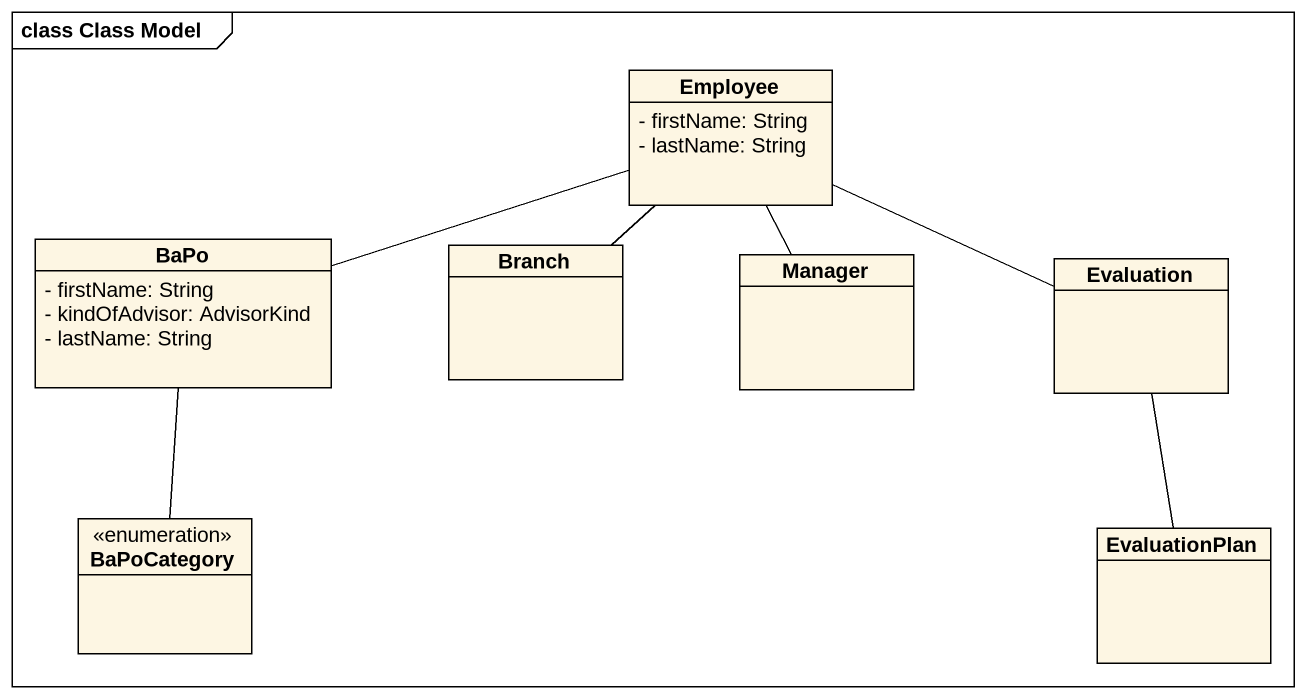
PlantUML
@startuml
mainframe class Class Model
hide circle
hide empty members
skinparam classAttributeIconSize 0
class Employee {
  - firstName: String
  - lastName: String
}
class BaPo {
  - firstName: String
  - kindOfAdvisor: AdvisorKind
  - lastName: String
}
class Branch
class Manager
class Evaluation
enum BaPoCategory
class EvaluationPlan
BaPo -right- Employee
Branch -up- Employee
Manager -up- Employee
Evaluation -left- Employee
BaPoCategory -up- BaPo
EvaluationPlan -up- Evaluation
@enduml
